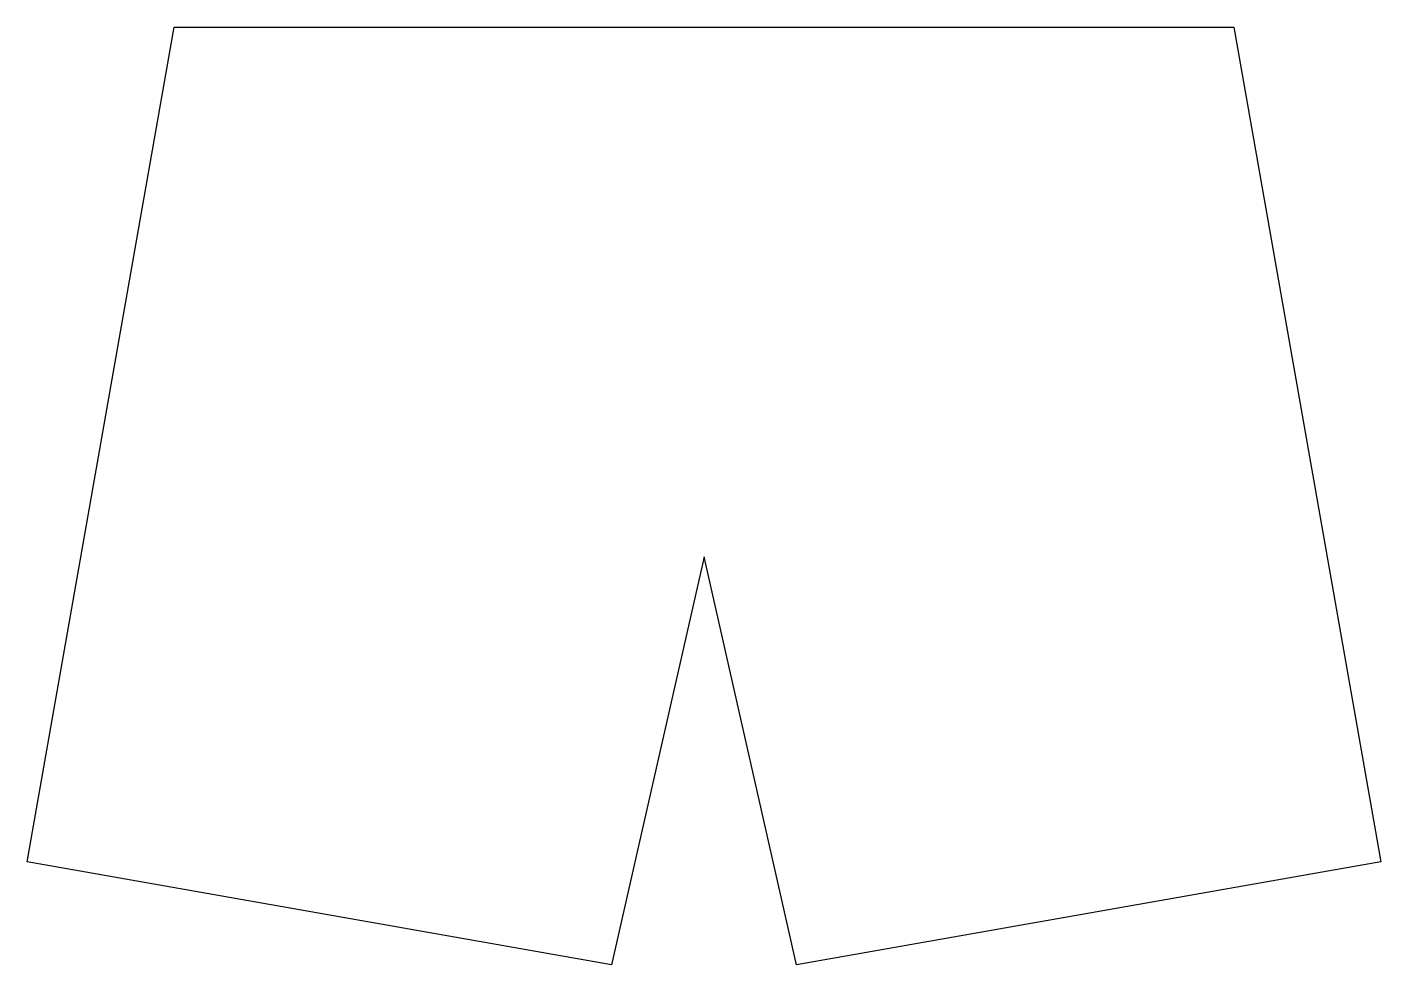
# Model space of a CAD drawing. Header units: metres. Extents: x -31.9 to 31.9, y -44.3 to 0.
import ezdxf

# ---------------------------------------------------------------- set-up
doc = ezdxf.new("R2010")
doc.units = ezdxf.units.M

msp = doc.modelspace()

# ---------------------------------------------------------------- linework, layer by layer
at = {"layer": 'PARAMETRIX'}
for p, q in [((-31.9459, -39.3923), (-25, 0)), ((-25, 0), (25, 0)), ((25, 0), (31.9459, -39.3923)), ((0, -25), (-4.3713, -44.2545)), ((4.3713, -44.2545), (0, -25)), ((-4.3713, -44.2545), (-31.9459, -39.3923)), ((31.9459, -39.3923), (4.3713, -44.2545))]:
    msp.add_line(p, q, dxfattribs=at)

doc.saveas('drawing.dxf')
